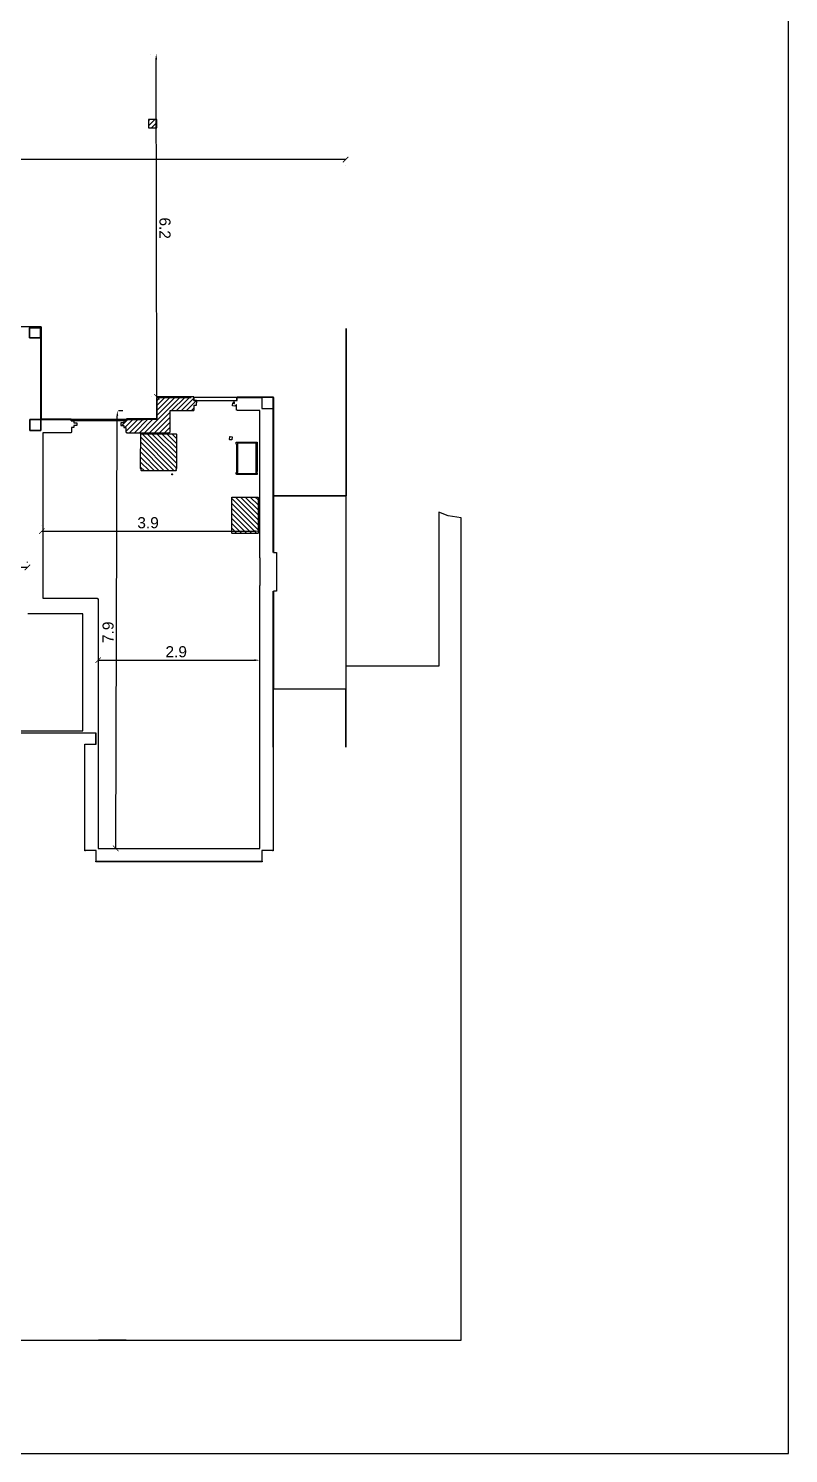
# Model space of a CAD drawing. Header units: metres. Extents: x -155 to -31, y -2 to 38.
# Drawn here: x -44.84 to -31.1, y -2.18 to 23.6 of the extents above; entities that cross this region are included whole.
import ezdxf

# ---------------------------------------------------------------- set-up
doc = ezdxf.new("R2010")
doc.units = ezdxf.units.M
doc.layers.add('Default', color=7, linetype='Continuous')
doc.layers.add('Layer 03$BODRUM_DUVAR', color=7, linetype='Continuous')
for name, color, linetype, true_color in [('DİMENSİONS', 1, 'Continuous', 0xff0000), ('Layer 03$BODRUM_MOBILYA', 9, 'Continuous', 0xc0c0c0), ('Layer 03$BODRUM_TOPRAK', 33, 'Continuous', 0xcc9966)]:
    doc.layers.add(name, color=color, linetype=linetype, true_color=true_color)
doc.styles.add('Default', font='arial.ttf')
doc.dimstyles.new('Default', dxfattribs={"dimscale": 2, "dimtxt": 0.1, "dimasz": 0.1, "dimexe": 0.05, "dimexo": 0.05, "dimgap": 0.025, "dimtad": 1, "dimtoh": 1, "dimzin": 1, "dimdsep": 46, "dimtxsty": 'Default', "dimcen": 0.05, "dimazin": 1, "dimtfac": 1, "dimtdec": 4, "dimtix": 1, "dimtofl": 0, "dimtmove": 1, "dimatfit": 3, "dimfxl": 0.1, "dimtolj": 1, "dimtzin": 1, "dimarcsym": 0})
pattern_1 = [(45, (-47.935256, 9.92203), (-0.04490128, 0.04490128), [])]
pattern_2 = [(135, (-47.935256, 9.92203), (-0.0449013, -0.0449013), [])]

# ---------------------------------------------------------------- blocks, each defined once
blk = doc.blocks.new('_ArchTick')
at = {"color": 0, "linetype": 'ByBlock', "const_width": 0.15}
blk.add_lwpolyline([(-0.5, -0.5), (0.5, 0.5)], dxfattribs=at)
blk = doc.blocks.new('*D4')
at = {"layer": 'Defpoints', "color": 0}
for p in [(-43.308, 16.685), (-43.231, 16.685), (-43.337, 8.763)]:
    blk.add_point(p, dxfattribs=at)
at = {"layer": 'DİMENSİONS', "color": 0, "lineweight": -2}
for p, q in [((-43.26, 8.763), (-43.232, 16.585)), ((-43.208, 16.685), (-43.131, 16.684)), ((-43.237, 8.763), (-43.16, 8.762))]:
    blk.add_line(p, q, dxfattribs=at)
at = {"layer": 'DİMENSİONS', "color": 0}
blk.add_solid([(-43.215, 16.585), (-43.248, 16.585), (-43.231, 16.685)], dxfattribs=at)
at = {"layer": 'DİMENSİONS', "color": 0, "lineweight": -2, "xscale": 0.1, "yscale": 0.1, "zscale": 0.1, "rotation": 269.7912504033305}
blk.add_blockref('_ArchTick', (-43.26, 8.763), dxfattribs=at)
at = {"layer": 'DİMENSİONS', "color": 0, "insert": (-43.398, 12.674), "char_height": 0.2, "attachment_point": 5, "rotation": 89.7913, "style": 'Default'}
blk.add_mtext('\\A1;7.9', dxfattribs=at)
blk = doc.blocks.new('*D44')
at = {"layer": 'Defpoints', "color": 0}
for p in [(-42.529, 23.136), (-42.529, 23.136), (-42.517, 16.933)]:
    blk.add_point(p, dxfattribs=at)
at = {"layer": 'DİMENSİONS', "color": 0, "lineweight": -2}
for p, q in [((-42.629, 23.136), (-42.629, 23.136)), ((-42.517, 16.933), (-42.529, 23.036)), ((-42.617, 16.933), (-42.617, 16.933))]:
    blk.add_line(p, q, dxfattribs=at)
at = {"layer": 'DİMENSİONS', "color": 0}
blk.add_solid([(-42.512, 23.036), (-42.546, 23.036), (-42.529, 23.136)], dxfattribs=at)
at = {"layer": 'DİMENSİONS', "color": 0, "lineweight": -2, "xscale": 0.1, "yscale": 0.1, "zscale": 0.1, "rotation": 270.1132633457825}
blk.add_blockref('_ArchTick', (-42.517, 16.933), dxfattribs=at)
at = {"layer": 'DİMENSİONS', "color": 0, "insert": (-42.371, 19.985), "char_height": 0.2, "attachment_point": 5, "rotation": 270.1133, "style": 'Default'}
blk.add_mtext('\\A1;6.2', dxfattribs=at)
blk = doc.blocks.new('*D45')
at = {"layer": 'Defpoints', "color": 0}
for p in [(-55.084, 21.226), (-55.084, 21.226), (-39.104, 21.226)]:
    blk.add_point(p, dxfattribs=at)
at = {"layer": 'DİMENSİONS', "color": 0, "lineweight": -2}
for p, q in [((-39.104, 21.226), (-54.984, 21.226)), ((-55.084, 21.126), (-55.084, 21.126)), ((-39.104, 21.126), (-39.104, 21.126))]:
    blk.add_line(p, q, dxfattribs=at)
at = {"layer": 'DİMENSİONS', "color": 0}
blk.add_solid([(-54.984, 21.242), (-54.984, 21.209), (-55.084, 21.226)], dxfattribs=at)
at = {"layer": 'DİMENSİONS', "color": 0, "lineweight": -2, "xscale": 0.1, "yscale": 0.1, "zscale": 0.1, "rotation": 360}
blk.add_blockref('_ArchTick', (-39.104, 21.226), dxfattribs=at)
at = {"layer": 'DİMENSİONS', "color": 0, "insert": (-47.044, 21.378), "char_height": 0.2, "attachment_point": 5, "style": 'Default'}
blk.add_mtext('\\A1;16.0', dxfattribs=at)
blk = doc.blocks.new('*D51')
at = {"layer": 'Defpoints', "color": 0}
for p in [(-44.596, 14.503), (-40.656, 14.503), (-40.656, 14.503)]:
    blk.add_point(p, dxfattribs=at)
at = {"layer": 'DİMENSİONS', "color": 0, "lineweight": -2}
for p, q in [((-44.596, 14.603), (-44.596, 14.603)), ((-44.596, 14.503), (-40.756, 14.503)), ((-40.656, 14.603), (-40.656, 14.603))]:
    blk.add_line(p, q, dxfattribs=at)
at = {"layer": 'DİMENSİONS', "color": 0}
blk.add_solid([(-40.756, 14.486), (-40.756, 14.52), (-40.656, 14.503)], dxfattribs=at)
at = {"layer": 'DİMENSİONS', "color": 0, "lineweight": -2, "xscale": 0.1, "yscale": 0.1, "zscale": 0.1, "rotation": 180}
blk.add_blockref('_ArchTick', (-44.596, 14.503), dxfattribs=at)
at = {"layer": 'DİMENSİONS', "color": 0, "insert": (-42.676, 14.655), "char_height": 0.2, "attachment_point": 5, "style": 'Default'}
blk.add_mtext('\\A1;3.9', dxfattribs=at)
blk = doc.blocks.new('*D52')
at = {"layer": 'Defpoints', "color": 0}
for p in [(-43.578, 12.169), (-40.656, 12.169), (-40.656, 12.169)]:
    blk.add_point(p, dxfattribs=at)
at = {"layer": 'DİMENSİONS', "color": 0, "lineweight": -2}
for p, q in [((-43.578, 12.269), (-43.578, 12.269)), ((-43.578, 12.169), (-40.756, 12.169)), ((-40.656, 12.269), (-40.656, 12.269))]:
    blk.add_line(p, q, dxfattribs=at)
at = {"layer": 'DİMENSİONS', "color": 0}
blk.add_solid([(-40.756, 12.152), (-40.756, 12.186), (-40.656, 12.169)], dxfattribs=at)
at = {"layer": 'DİMENSİONS', "color": 0, "lineweight": -2, "xscale": 0.1, "yscale": 0.1, "zscale": 0.1, "rotation": 180}
blk.add_blockref('_ArchTick', (-43.578, 12.169), dxfattribs=at)
at = {"layer": 'DİMENSİONS', "color": 0, "insert": (-42.167, 12.321), "char_height": 0.2, "attachment_point": 5, "style": 'Default'}
blk.add_mtext('\\A1;2.9', dxfattribs=at)
blk = doc.blocks.new('*D73')
at = {"layer": 'Defpoints', "color": 0}
for p in [(-52.928, 13.848), (-52.928, 13.838), (-44.856, 13.838)]:
    blk.add_point(p, dxfattribs=at)
at = {"layer": 'DİMENSİONS', "color": 0, "lineweight": -2}
for p, q in [((-52.928, 13.938), (-52.928, 13.948)), ((-44.856, 13.938), (-44.856, 13.948)), ((-44.856, 13.848), (-52.928, 13.848))]:
    blk.add_line(p, q, dxfattribs=at)
at = {"layer": 'DİMENSİONS', "color": 0, "lineweight": -2, "xscale": 0.1, "yscale": 0.1, "zscale": 0.1}
for p, rotation in [((-52.928, 13.848), 180), ((-44.856, 13.848), 360)]:
    blk.add_blockref('_ArchTick', p, dxfattribs=dict(at, rotation=rotation))
at = {"layer": 'DİMENSİONS', "color": 0, "insert": (-48.892, 14), "char_height": 0.2, "attachment_point": 5, "style": 'Default'}
blk.add_mtext('\\A1;8.1', dxfattribs=at)

msp = doc.modelspace()

# ---------------------------------------------------------------- hatches: boundary and pattern name
at = {"layer": 'Layer 03$BODRUM_DUVAR'}
h = msp.add_hatch(dxfattribs=at)
h.set_pattern_fill('ANSI31', scale=0.02, style=0, pattern_type=2)
h.set_pattern_definition(pattern_1)
h.paths.add_polyline_path([(-42.667, 21.799), (-42.517, 21.799), (-42.517, 21.949), (-42.667, 21.949)], flags=0)
h = msp.add_hatch(dxfattribs=at)
h.set_pattern_fill('ANSI31', scale=0.02, style=0, pattern_type=2)
h.set_pattern_definition(pattern_1)
h.paths.add_polyline_path([(-41.798, 16.786), (-41.797, 16.856), (-41.797, 16.862), (-41.799, 16.865), (-41.841, 16.865), (-41.841, 16.867), (-41.848, 16.867), (-41.848, 16.922), (-41.841, 16.922), (-41.841, 16.924), (-41.85, 16.924), (-41.85, 16.933), (-42.517, 16.933), (-42.517, 16.924), (-42.526, 16.924), (-42.526, 16.533), (-43.067, 16.533), (-43.067, 16.526), (-42.748, 16.526), (-42.895, 16.526), (-43.067, 16.526), (-43.067, 16.524), (-43.069, 16.524), (-43.069, 16.524), (-43.069, 16.524), (-43.069, 16.502), (-43.076, 16.502), (-43.076, 16.5), (-43.116, 16.5), (-43.116, 16.465), (-43.166, 16.465), (-43.166, 16.414), (-43.116, 16.414), (-43.116, 16.38), (-43.076, 16.38), (-43.076, 16.342), (-43.076, 16.294), (-43.067, 16.294), (-43.067, 16.285), (-42.287, 16.285), (-42.287, 16.294), (-42.278, 16.294), (-42.278, 16.685), (-41.85, 16.685), (-41.849, 16.694), (-41.841, 16.694), (-41.841, 16.724), (-41.841, 16.724), (-41.841, 16.785), (-41.804, 16.784), (-41.799, 16.784)], flags=0)
h.paths.add_polyline_path([(-42.519, 16.526), (-42.519, 16.526), (-42.519, 16.526), (-42.519, 16.526)], flags=0)
h = msp.add_hatch(dxfattribs=at)
h.set_pattern_fill('ANSI31', scale=0.02, style=0, pattern_type=2)
h.set_pattern_definition(pattern_1)
h.paths.add_polyline_path([(-41.193, 16.214), (-41.192, 16.214), (-41.157, 16.211), (-41.16, 16.156), (-41.16, 16.155), (-41.161, 16.155), (-41.161, 16.155), (-41.162, 16.155), (-41.163, 16.155), (-41.198, 16.158), (-41.199, 16.158), (-41.201, 16.159), (-41.201, 16.161), (-41.201, 16.163), (-41.197, 16.212), (-41.197, 16.213), (-41.195, 16.214)], flags=0)
at = {"layer": 'Layer 03$BODRUM_MOBILYA'}
h = msp.add_hatch(dxfattribs=at)
h.set_pattern_fill('ANSI31', scale=0.02, angle=90, style=0, pattern_type=2)
h.set_pattern_definition(pattern_2)
h.paths.add_polyline_path([(-41.134, 16.819), (-41.13, 16.816), (-41.126, 16.812), (-41.121, 16.813), (-41.116, 16.814), (-41.113, 16.819), (-41.111, 16.824), (-41.113, 16.831), (-41.116, 16.834), (-41.12, 16.835), (-41.126, 16.836), (-41.13, 16.833), (-41.135, 16.827), (-41.135, 16.823)], flags=0)
h = msp.add_hatch(dxfattribs=at)
h.set_pattern_fill('ANSI31', scale=0.02, angle=90, style=0, pattern_type=2)
h.set_pattern_definition(pattern_2)
h.paths.add_polyline_path([(-42.802, 15.62), (-42.799, 15.625), (-42.795, 15.627), (-42.798, 15.628), (-42.804, 15.631), (-42.805, 15.632), (-42.809, 15.638), (-42.81, 15.639), (-42.81, 15.746), (-42.809, 16.255), (-42.806, 16.261), (-42.806, 16.262), (-42.799, 16.266), (-42.798, 16.266), (-42.69, 16.266), (-42.173, 16.266), (-42.167, 16.263), (-42.166, 16.263), (-42.162, 16.256), (-42.161, 16.255), (-42.161, 16.149), (-42.161, 15.639), (-42.165, 15.633), (-42.166, 15.632), (-42.171, 15.628), (-42.173, 15.628), (-42.175, 15.627), (-42.171, 15.624), (-42.169, 15.621), (-42.169, 15.609), (-42.169, 15.601), (-42.17, 15.599), (-42.173, 15.597), (-42.177, 15.595), (-42.506, 15.595), (-42.795, 15.595), (-42.799, 15.598), (-42.801, 15.601), (-42.802, 15.612)], flags=0)
h = msp.add_hatch(dxfattribs=at)
h.set_pattern_fill('ANSI31', scale=0.02, angle=90, style=0, pattern_type=2)
h.set_pattern_definition(pattern_2)
h.paths.add_polyline_path([(-42.238, 15.539), (-42.233, 15.536), (-42.232, 15.53), (-42.236, 15.526), (-42.239, 15.524), (-42.243, 15.524), (-42.245, 15.525), (-42.246, 15.525), (-42.248, 15.533), (-42.246, 15.538), (-42.245, 15.54), (-42.239, 15.538)], flags=0)
h = msp.add_hatch(dxfattribs=at)
h.set_pattern_fill('ANSI31', scale=0.02, angle=90, style=0, pattern_type=2)
h.set_pattern_definition(pattern_2)
h.paths.add_polyline_path([(-41.065, 15.533), (-41.065, 15.543), (-41.061, 15.539), (-41.061, 15.535), (-41.062, 15.533)], flags=0)
h = msp.add_hatch(dxfattribs=at)
h.set_pattern_fill('ANSI31', scale=0.02, angle=90, style=0, pattern_type=2)
h.set_pattern_definition(pattern_2)
h.paths.add_polyline_path([(-41.061, 15.565), (-41.061, 15.565), (-41.061, 15.564), (-41.061, 15.566)], flags=0)
h = msp.add_hatch(dxfattribs=at)
h.set_pattern_fill('ANSI31', scale=0.02, angle=90, style=0, pattern_type=2)
h.set_pattern_definition(pattern_2)
h.paths.add_polyline_path([(-40.706, 15.55), (-40.706, 15.55), (-40.706, 15.549), (-40.706, 15.549), (-40.706, 15.549)], flags=0)
h = msp.add_hatch(dxfattribs=at)
h.set_pattern_fill('ANSI31', scale=0.02, angle=90, style=0, pattern_type=2)
h.set_pattern_definition(pattern_2)
h.paths.add_polyline_path([(-40.69, 15.117), (-40.688, 15.113), (-40.687, 14.528), (-40.688, 14.464), (-40.688, 14.464), (-40.693, 14.463), (-41.103, 14.462), (-41.156, 14.462), (-41.162, 14.465), (-41.163, 14.465), (-41.163, 15.039), (-41.163, 15.111), (-41.163, 15.112), (-41.161, 15.117), (-40.737, 15.118), (-40.69, 15.118)], flags=0)

# ---------------------------------------------------------------- linework, layer by layer
at = {"layer": 'Default'}
msp.add_lwpolyline([(-62.089, -2.184), (-31.099, -2.184), (-31.099, 38.412), (-62.089, 38.412)], close=True, dxfattribs=at)
at = {"layer": 'Layer 03$BODRUM_DUVAR'}
for points in [[(-42.667, 21.799), (-42.517, 21.799), (-42.517, 21.949), (-42.667, 21.949)], [(-44.817, 18.19), (-44.817, 17.999), (-44.791, 17.999), (-44.626, 17.999), (-44.626, 18.001), (-44.618, 18.001), (-44.618, 18.182), (-44.626, 18.182), (-44.626, 18.19)], [(-41.798, 16.786), (-41.797, 16.856), (-41.797, 16.862), (-41.799, 16.865), (-41.841, 16.865), (-41.841, 16.867), (-41.848, 16.867), (-41.848, 16.922), (-41.841, 16.922), (-41.841, 16.924), (-41.85, 16.924), (-41.85, 16.933), (-42.517, 16.933), (-42.517, 16.924), (-42.526, 16.924), (-42.526, 16.533), (-43.067, 16.533), (-43.067, 16.526), (-42.748, 16.526), (-42.895, 16.526), (-43.067, 16.526), (-43.067, 16.524), (-43.069, 16.524), (-43.069, 16.524), (-43.069, 16.524), (-43.069, 16.502), (-43.076, 16.502), (-43.076, 16.5), (-43.116, 16.5), (-43.116, 16.465), (-43.166, 16.465), (-43.166, 16.414), (-43.116, 16.414), (-43.116, 16.38), (-43.076, 16.38), (-43.076, 16.342), (-43.076, 16.294), (-43.067, 16.294), (-43.067, 16.285), (-42.287, 16.285), (-42.287, 16.294), (-42.278, 16.294), (-42.278, 16.685), (-41.85, 16.685), (-41.849, 16.694), (-41.841, 16.694), (-41.841, 16.724), (-41.841, 16.724), (-41.841, 16.785), (-41.804, 16.784), (-41.799, 16.784)], [(-40.617, 16.915), (-40.617, 16.724), (-40.59, 16.724), (-40.426, 16.724), (-40.426, 16.726), (-40.417, 16.726), (-40.417, 16.726), (-40.417, 16.726), (-40.417, 16.726), (-40.416, 16.726), (-40.416, 16.726), (-40.416, 16.726), (-40.416, 16.726), (-40.416, 16.726), (-40.415, 16.726), (-40.415, 16.725), (-40.415, 16.725), (-40.415, 16.725), (-40.415, 16.725), (-40.415, 16.725), (-40.415, 16.724), (-40.415, 15.147), (-40.412, 15.147), (-40.412, 16.922), (-40.615, 16.922), (-40.615, 16.915)], [(-44.814, 16.522), (-44.814, 16.326), (-44.808, 16.326), (-44.808, 16.324), (-44.617, 16.324), (-44.617, 16.524), (-44.808, 16.524), (-44.808, 16.522)], [(-42.519, 16.526), (-42.519, 16.526), (-42.519, 16.526), (-42.519, 16.526)], [(-41.193, 16.214), (-41.192, 16.214), (-41.157, 16.211), (-41.16, 16.156), (-41.16, 16.155), (-41.161, 16.155), (-41.161, 16.155), (-41.162, 16.155), (-41.163, 16.155), (-41.198, 16.158), (-41.199, 16.158), (-41.201, 16.159), (-41.201, 16.161), (-41.201, 16.163), (-41.197, 16.212), (-41.197, 16.213), (-41.195, 16.214)]]:
    msp.add_lwpolyline(points, close=True, dxfattribs=at)
for points in [[(-45.566, 18.208), (-44.617, 18.208), (-44.617, 18.199), (-44.608, 18.199), (-44.608, 16.533), (-44.067, 16.533), (-44.067, 16.526), (-44.615, 16.526), (-44.615, 16.526), (-44.067, 16.526), (-44.067, 16.524), (-44.065, 16.524), (-44.065, 16.524), (-44.065, 16.524), (-44.065, 16.502), (-44.058, 16.502), (-44.058, 16.5), (-44.016, 16.5), (-44.016, 16.465), (-43.966, 16.465), (-43.966, 16.414), (-44.016, 16.414), (-44.016, 16.38), (-44.058, 16.38), (-44.058, 16.324), (-44.058, 16.324), (-44.058, 16.294), (-44.067, 16.294), (-44.067, 16.285), (-44.578, 16.285), (-44.578, 13.288), (-43.587, 13.288), (-43.587, 13.279), (-43.578, 13.279), (-43.578, 8.763), (-40.656, 8.763), (-40.656, 13.519), (-40.647, 13.519), (-40.647, 14.019), (-40.656, 14.019), (-40.656, 16.685), (-41.067, 16.685), (-41.067, 16.694), (-41.076, 16.694), (-41.076, 16.742), (-41.076, 16.797), (-41.107, 16.766), (-41.107, 16.766), (-41.109, 16.766), (-41.11, 16.766), (-41.145, 16.77), (-41.146, 16.77), (-41.147, 16.77), (-41.147, 16.771), (-41.147, 16.771), (-41.147, 16.773), (-41.147, 16.774), (-41.143, 16.824), (-41.143, 16.824), (-41.143, 16.825), (-41.142, 16.825), (-41.141, 16.826), (-41.14, 16.826), (-41.139, 16.826), (-41.118, 16.824), (-41.118, 16.862), (-41.117, 16.863), (-41.117, 16.864), (-41.116, 16.865), (-41.076, 16.865), (-41.076, 16.867), (-41.069, 16.867), (-41.069, 16.922), (-41.076, 16.922), (-41.076, 16.924), (-41.067, 16.924), (-41.067, 16.933), (-40.417, 16.933), (-40.417, 16.924), (-40.408, 16.924), (-40.408, 14.12), (-40.356, 14.12), (-40.356, 13.42), (-40.408, 13.42), (-40.408, 11.643), (-40.414, 11.643), (-40.414, 10.595), (-40.414, 10.595), (-40.414, 10.595), (-40.414, 10.594), (-40.414, 10.594), (-40.414, 10.594), (-40.414, 10.594), (-40.414, 10.594), (-40.414, 10.594), (-40.414, 10.594), (-40.415, 10.593), (-40.415, 10.593), (-40.415, 10.593), (-40.415, 10.593), (-40.415, 10.593), (-40.415, 8.724), (-40.415, 8.724), (-40.415, 8.724), (-40.415, 8.724), (-40.415, 8.724), (-40.415, 8.723), (-40.415, 8.723), (-40.416, 8.723), (-40.416, 8.723), (-40.416, 8.723), (-40.416, 8.723), (-40.416, 8.722), (-40.417, 8.722), (-40.417, 8.722), (-40.417, 8.722), (-40.417, 8.722), (-40.426, 8.722), (-40.426, 8.724), (-40.617, 8.724), (-40.617, 8.533), (-40.615, 8.533), (-40.615, 8.524), (-40.615, 8.524), (-40.615, 8.524), (-40.615, 8.523), (-40.615, 8.523), (-40.615, 8.523), (-40.615, 8.523), (-40.615, 8.523), (-40.615, 8.523), (-40.616, 8.522), (-40.616, 8.522), (-40.616, 8.522), (-40.616, 8.522), (-40.616, 8.522), (-40.616, 8.522), (-40.617, 8.522), (-40.617, 8.522), (-43.617, 8.522), (-43.617, 8.522), (-43.617, 8.522), (-43.617, 8.522), (-43.618, 8.522), (-43.618, 8.522), (-43.618, 8.522), (-43.618, 8.522), (-43.618, 8.523), (-43.618, 8.523), (-43.618, 8.523), (-43.619, 8.523), (-43.619, 8.523), (-43.619, 8.523), (-43.619, 8.524), (-43.619, 8.524), (-43.619, 8.524), (-43.619, 8.533), (-43.617, 8.533), (-43.617, 8.724), (-43.808, 8.724), (-43.808, 8.722), (-43.817, 8.722), (-43.818, 8.722), (-43.818, 8.722), (-43.818, 8.722), (-43.818, 8.722), (-43.818, 8.723), (-43.818, 8.723), (-43.819, 8.723), (-43.819, 8.723), (-43.819, 8.723), (-43.819, 8.723), (-43.819, 8.724), (-43.819, 8.724), (-43.819, 8.724), (-43.819, 8.724), (-43.819, 8.724), (-43.819, 10.649), (-43.626, 10.649), (-43.626, 10.651), (-43.619, 10.651), (-43.619, 10.847), (-43.626, 10.847), (-43.626, 10.849), (-43.817, 10.849), (-43.817, 10.847), (-43.817, 10.847), (-43.817, 10.847), (-43.817, 10.847), (-43.817, 10.847), (-43.818, 10.847), (-43.818, 10.847), (-43.818, 10.847), (-45.839, 10.847)], [(-45.027, 10.888), (-43.856, 10.888), (-43.856, 13.01), (-44.847, 13.01)]]:
    msp.add_lwpolyline(points, dxfattribs=at)
at = {"layer": 'Layer 03$BODRUM_MOBILYA'}
for points in [[(-41.134, 16.819), (-41.13, 16.816), (-41.126, 16.812), (-41.121, 16.813), (-41.116, 16.814), (-41.113, 16.819), (-41.111, 16.824), (-41.113, 16.831), (-41.116, 16.834), (-41.12, 16.835), (-41.126, 16.836), (-41.13, 16.833), (-41.135, 16.827), (-41.135, 16.823)], [(-42.802, 15.62), (-42.799, 15.625), (-42.795, 15.627), (-42.798, 15.628), (-42.804, 15.631), (-42.805, 15.632), (-42.809, 15.638), (-42.81, 15.639), (-42.81, 15.746), (-42.809, 16.255), (-42.806, 16.261), (-42.806, 16.262), (-42.799, 16.266), (-42.798, 16.266), (-42.69, 16.266), (-42.173, 16.266), (-42.167, 16.263), (-42.166, 16.263), (-42.162, 16.256), (-42.161, 16.255), (-42.161, 16.149), (-42.161, 15.639), (-42.165, 15.633), (-42.166, 15.632), (-42.171, 15.628), (-42.173, 15.628), (-42.175, 15.627), (-42.171, 15.624), (-42.169, 15.621), (-42.169, 15.609), (-42.169, 15.601), (-42.17, 15.599), (-42.173, 15.597), (-42.177, 15.595), (-42.506, 15.595), (-42.795, 15.595), (-42.799, 15.598), (-42.801, 15.601), (-42.802, 15.612)], [(-41.061, 15.566), (-41.064, 15.567), (-41.072, 15.567), (-41.073, 15.568), (-41.073, 15.568), (-41.074, 15.568), (-41.074, 16.074), (-41.08, 16.077), (-41.085, 16.077), (-41.085, 16.078), (-41.085, 16.078), (-41.086, 16.079), (-41.086, 16.08), (-41.086, 16.109), (-41.086, 16.109), (-41.085, 16.11), (-41.085, 16.11), (-41.083, 16.111), (-41.065, 16.111), (-41.065, 16.114), (-41.064, 16.115), (-41.064, 16.116), (-41.063, 16.116), (-41.063, 16.116), (-41.062, 16.116), (-40.708, 16.116), (-40.708, 16.116), (-40.707, 16.116), (-40.706, 16.116), (-40.706, 16.115), (-40.706, 16.115), (-40.706, 16.098), (-40.706, 16.098), (-40.706, 16.097), (-40.706, 16.097), (-40.707, 16.096), (-40.706, 16.096), (-40.706, 16.096), (-40.706, 16.095), (-40.706, 15.604), (-40.708, 15.548), (-40.707, 15.548), (-40.707, 15.548), (-40.706, 15.547), (-40.706, 15.547), (-40.706, 15.529), (-40.706, 15.529), (-40.706, 15.529), (-40.706, 15.529), (-40.707, 15.528), (-41.063, 15.528), (-41.064, 15.529), (-41.065, 15.529), (-41.065, 15.529), (-41.065, 15.53), (-41.065, 15.533), (-41.085, 15.533), (-41.085, 15.534), (-41.085, 15.534), (-41.086, 15.561), (-41.086, 15.565), (-41.086, 15.565), (-41.085, 15.566), (-41.085, 15.567), (-41.064, 15.567), (-41.061, 15.548), (-41.064, 15.547), (-41.064, 15.547), (-41.063, 15.548), (-41.061, 15.548), (-40.751, 15.548), (-40.721, 15.55), (-40.721, 16.094), (-41.019, 16.096), (-41.061, 16.096), (-41.061, 16.079), (-41.062, 16.077), (-41.063, 16.077), (-41.063, 16.077), (-41.062, 16.077), (-41.061, 16.077), (-41.061, 16.076), (-41.061, 16.076), (-41.061, 16.075), (-41.061, 16.075), (-41.06, 16.074), (-41.06, 15.57), (-41.06, 15.57), (-41.061, 15.569), (-41.061, 15.568), (-41.061, 15.568), (-41.061, 15.568), (-41.062, 15.568), (-41.061, 15.566)], [(-41.065, 16.098), (-41.065, 16.098), (-41.065, 16.098)], [(-42.238, 15.539), (-42.233, 15.536), (-42.232, 15.53), (-42.236, 15.526), (-42.239, 15.524), (-42.243, 15.524), (-42.245, 15.525), (-42.246, 15.525), (-42.248, 15.533), (-42.246, 15.538), (-42.245, 15.54), (-42.239, 15.538)], [(-41.065, 15.533), (-41.065, 15.543), (-41.061, 15.539), (-41.061, 15.535), (-41.062, 15.533)], [(-41.061, 15.565), (-41.061, 15.565), (-41.061, 15.564), (-41.061, 15.566)], [(-40.706, 15.55), (-40.706, 15.55), (-40.706, 15.549), (-40.706, 15.549), (-40.706, 15.549)], [(-40.69, 15.117), (-40.688, 15.113), (-40.687, 14.528), (-40.688, 14.464), (-40.688, 14.464), (-40.693, 14.463), (-41.103, 14.462), (-41.156, 14.462), (-41.162, 14.465), (-41.163, 14.465), (-41.163, 15.039), (-41.163, 15.111), (-41.163, 15.112), (-41.161, 15.117), (-40.737, 15.118), (-40.69, 15.118)]]:
    msp.add_lwpolyline(points, close=True, dxfattribs=at)
at = {"layer": 'Layer 03$BODRUM_TOPRAK'}
msp.add_lwpolyline([(-57.374, -0.136), (-43.073, -0.136), (-43.086, -0.136), (-43.136, -0.135), (-43.186, -0.135), (-43.236, -0.135), (-43.286, -0.135), (-43.336, -0.134), (-43.386, -0.134), (-43.411, -0.134), (-43.436, -0.134), (-43.463, -0.134), (-43.491, -0.134), (-43.518, -0.134), (-43.546, -0.134), (-43.573, -0.134), (-43.436, -0.134), (-42.636, -0.134), (-42.201, -0.134), (-42.191, -0.134), (-42.187, -0.134), (-41.378, -0.134), (-40.933, -0.134), (-40.129, -0.134), (-39.684, -0.134), (-38.876, -0.134), (-38.436, -0.134), (-37.636, -0.134), (-37.419, -0.134), (-37.419, -0.135), (-37.419, -0.136), (-37.017, -0.136), (-37.017, 14.743), (-37.248, 14.783), (-37.419, 14.845), (-37.419, 14.644), (-37.419, 14.421), (-37.419, 13.395), (-37.419, 13.172), (-37.419, 12.562), (-37.419, 12.435), (-37.419, 12.061), (-39.093, 12.061), (-39.093, 18.172), (-39.095, 18.172), (-39.095, 15.145), (-40.41, 15.145), (-40.41, 16.924), (-41.85, 16.924), (-41.85, 16.865), (-41.799, 16.865), (-41.127, 16.865), (-41.067, 16.865), (-41.067, 16.924), (-40.617, 16.924), (-40.617, 16.725), (-40.616, 16.725), (-40.616, 16.724), (-40.417, 16.724), (-40.417, 14.12), (-40.416, 14.12), (-40.416, 15.145), (-39.101, 15.145), (-39.101, 10.595), (-39.101, 10.595), (-39.101, 10.642), (-39.101, 10.945), (-39.101, 11.104), (-39.101, 11.295), (-39.101, 11.566), (-39.101, 11.645), (-40.117, 11.645), (-40.416, 11.645), (-40.416, 11.375), (-40.416, 11.295), (-40.416, 11.136), (-40.416, 10.945), (-40.416, 10.898), (-40.416, 10.595), (-40.416, 13.42), (-40.417, 13.42), (-40.417, 8.724), (-40.617, 8.724), (-40.617, 8.524), (-43.617, 8.524), (-43.617, 8.724), (-43.817, 8.724), (-43.817, 10.649), (-43.617, 10.649), (-43.617, 10.849), (-43.817, 10.849), (-43.817, 10.849), (-43.817, 10.849), (-45.839, 10.849)], dxfattribs=at)
msp.add_lwpolyline([(-42.52, 16.924), (-41.895, 16.924), (-41.896, 16.924), (-42.517, 16.924), (-42.517, 16.724), (-42.517, 16.524), (-42.895, 16.524), (-43.067, 16.524), (-43.067, 16.5), (-44.067, 16.5), (-44.067, 16.524), (-44.617, 16.524), (-44.617, 16.324), (-44.816, 16.324), (-44.816, 16.524), (-44.617, 16.524), (-44.617, 17.999), (-44.817, 18), (-44.817, 18.184), (-44.616, 18.184), (-44.616, 16.528), (-42.52, 16.528)], close=True, dxfattribs=at)

# ---------------------------------------------------------------- dimensions: what is measured, and where the dimension line sits
at = {"layer": 'DİMENSİONS'}
for base, p1, p2, angle, text, override, picture, middle in [((-42.529, 23.136, 0.555), (-42.517, 16.933, 0.555), (-42.529, 23.136, 0.555), 90.1133, '6.2', {"dimscale": 2, "dimasz": 0.05, "dimtih": 0, "dimtoh": 0, "dimdec": 1, "dimlfac": 1, "dimblk1": 'ArchTick', "dimsah": 1}, '*D44', (-42.371, 19.985, 0.555)), ((-55.084, 21.226, 0.555), (-39.104, 21.226, 0.555), (-55.084, 21.226, 0.555), 180, '16.0', {"dimscale": 2, "dimasz": 0.05, "dimtih": 0, "dimtoh": 0, "dimdec": 1, "dimlfac": 1, "dimblk1": 'ArchTick', "dimsah": 1}, '*D45', (-47.044, 21.378, 0.555)), ((-43.231, 16.685, 0.555), (-43.337, 8.763, 0.555), (-43.308, 16.685, 0.555), 89.7913, '7.9', {"dimscale": 2, "dimasz": 0.05, "dimtih": 0, "dimtoh": 0, "dimdec": 1, "dimlfac": 1, "dimblk1": 'ArchTick', "dimsah": 1}, '*D4', (-43.398, 12.674, 0.555)), ((-52.928, 13.848, 0.555), (-44.856, 13.838, 0.555), (-52.928, 13.838, 0.555), 180, '8.1', {"dimscale": 2, "dimasz": 0.05, "dimtih": 0, "dimtoh": 0, "dimdec": 1, "dimlfac": 1, "dimblk": 'ArchTick', "dimsah": 0}, '*D73', (-48.892, 14, 0.555))]:
    dim = msp.add_linear_dim(base=base, p1=p1, p2=p2, angle=angle, text=text, dimstyle='Default', override=override, dxfattribs=at)
    dim.commit()
    dim.dimension.update_dxf_attribs({"geometry": picture, "text_midpoint": middle})
for base, p1, p2, text, picture, middle in [((-40.656, 14.503, 0.555), (-44.596, 14.503, 0.555), (-40.656, 14.503, 0.555), '3.9', '*D51', (-42.676, 14.655, 0.555)), ((-40.656, 12.169, 0.555), (-43.578, 12.169, 0.555), (-40.656, 12.169, 0.555), '2.9', '*D52', (-42.167, 12.321, 0.555))]:
    dim = msp.add_linear_dim(base=base, p1=p1, p2=p2, text=text, dimstyle='Default', override={"dimscale": 2, "dimasz": 0.05, "dimtih": 0, "dimtoh": 0, "dimdec": 1, "dimlfac": 1, "dimblk1": 'ArchTick', "dimsah": 1}, dxfattribs=at)
    dim.commit()
    dim.dimension.update_dxf_attribs({"geometry": picture, "text_midpoint": middle})

doc.saveas('drawing.dxf')
